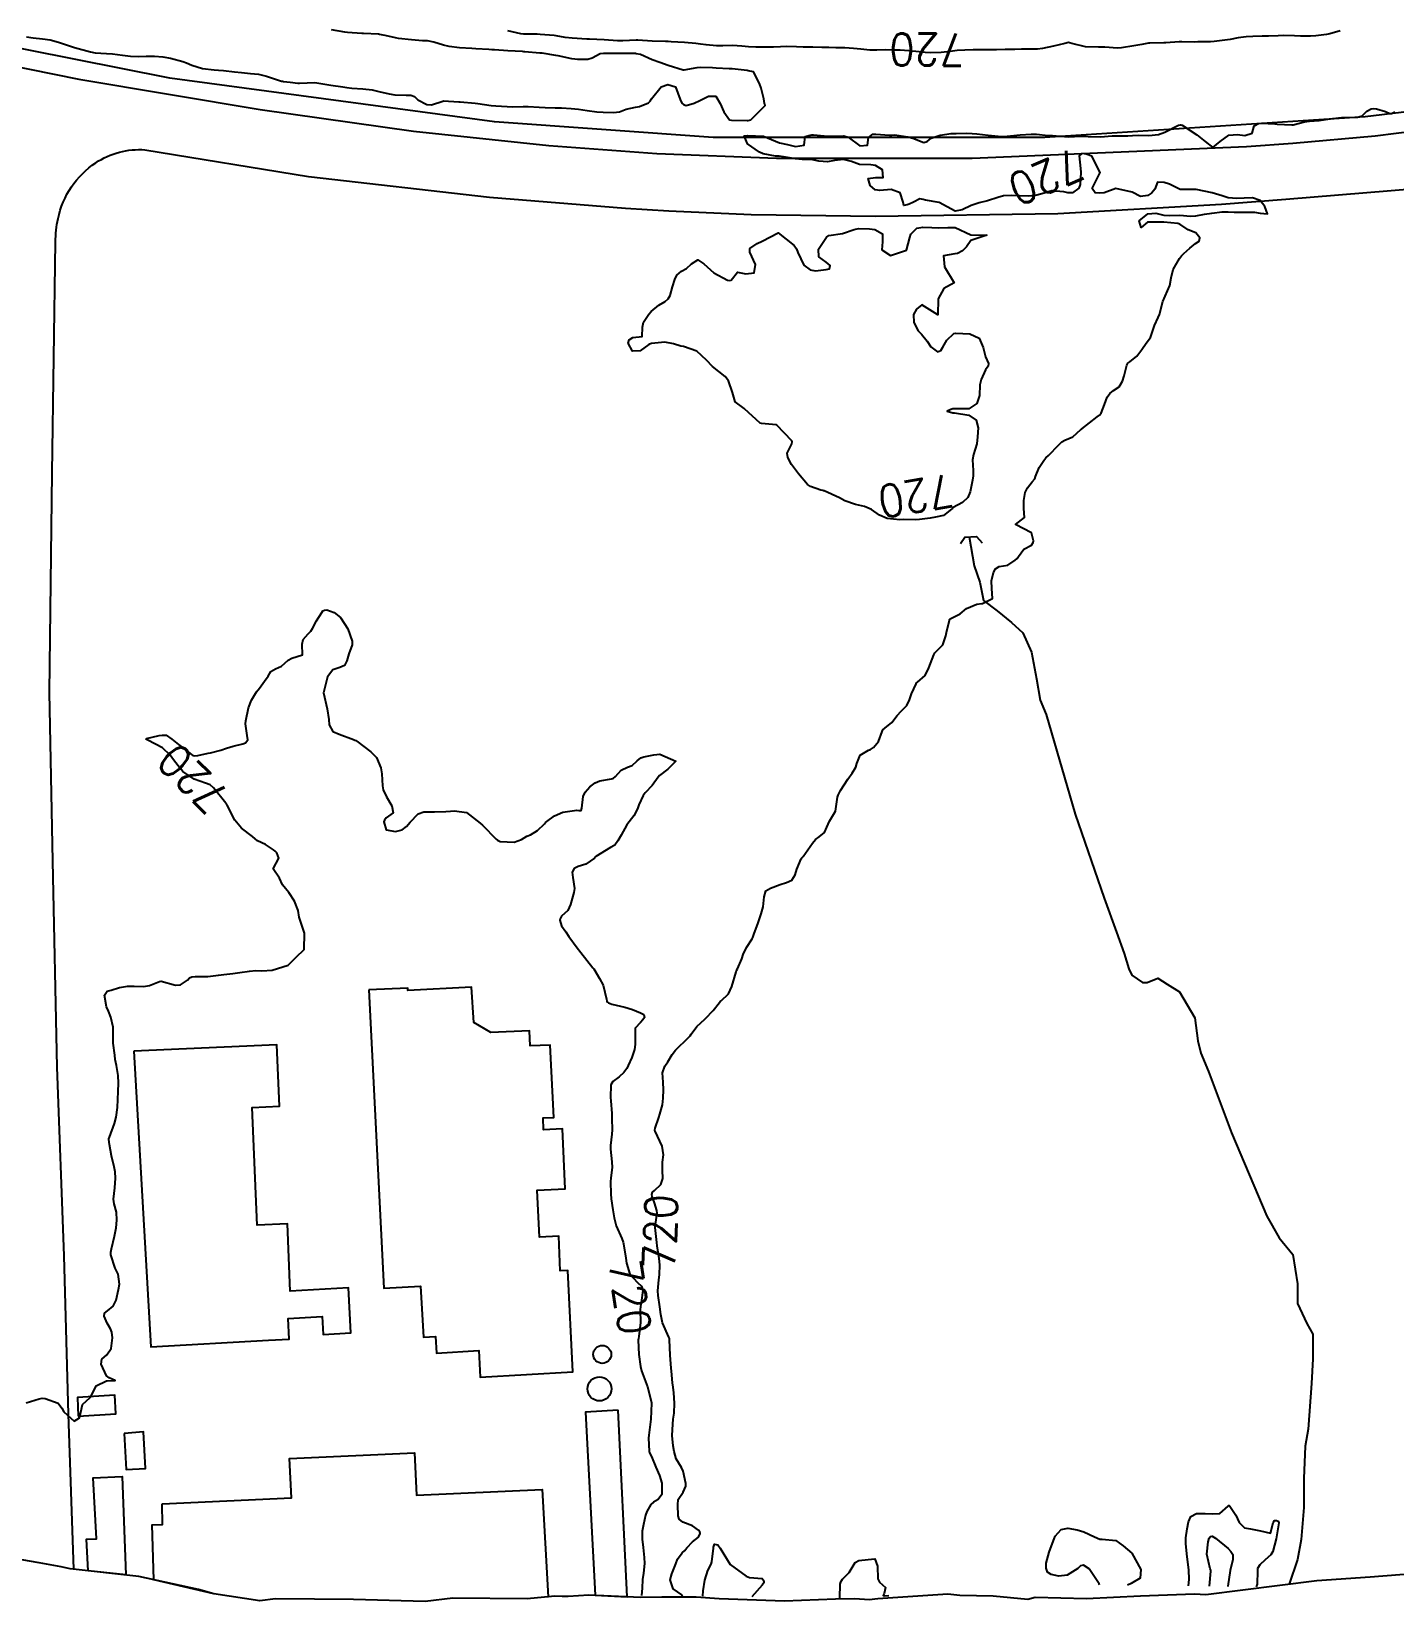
# Model space of a CAD drawing. Header units: metres. Extents: x 307586 to 320046, y 7427249 to 7434250.
# Drawn here: x 312080.5 to 312250.4, y 7431685.6 to 7431881.3 of the extents above; entities that cross this region are included whole.
import ezdxf
from ezdxf.enums import TextEntityAlignment as Align

# ---------------------------------------------------------------- set-up
doc = ezdxf.new("R2010")
doc.units = ezdxf.units.M
doc.header["$MEASUREMENT"] = 0
for name, color, linetype in [('Area', 45, 'Continuous'), ('Cotas', 45, 'Continuous'), ('Curvas de Nivel 1m', 11, 'Continuous'), ('Curvas de Nivel 5m', 15, 'Continuous'), ('Divisa', 42, 'FENCELINE2'), ('Edificações', 30, 'Continuous'), ('Hidrografia', 140, 'Continuous'), ('Pontes_Viadutos_Tubos', 190, 'Continuous'), ('Vias Primárias', 230, 'Continuous')]:
    doc.layers.add(name, color=color, linetype=linetype)
doc.styles.add('Style-STANDARD', font='STANDARD.shx')
doc.linetypes.add('FENCELINE2', pattern='A,0.25,-0.1,[132,ltypeshp.shx,S=0.1,R=0,X=-0.1,Y=0],-0.1,1', length=1.45)

msp = doc.modelspace()

# ---------------------------------------------------------------- linework, layer by layer
at = {"layer": 'Area'}
msp.add_polyline3d([(312255.33, 7431689.26, 720.44), (312247.4, 7431688.65, 720.44), (312240.73, 7431688.22, 720.74), (312226.92, 7431686.45, 722.34), (312226.19, 7431686.5, 722), (312225.47, 7431686.52, 721.34), (312218.74, 7431686.31, 721.47), (312212.03, 7431685.94, 720.85), (312205.64, 7431686.12, 720.67), (312204.73, 7431685.87, 720.68), (312200.4, 7431686.3, 720.56), (312196.25, 7431686.37, 720.61), (312194.73, 7431686.52, 720.66), (312186.01, 7431685.95, 721.03), (312184.95, 7431685.84, 721.01), (312183.14, 7431685.95, 721.17), (312180.76, 7431685.92, 720.2), (312174.38, 7431685.66, 720.6), (312166.24, 7431685.95, 721.09), (312163.38, 7431686.17, 720.66), (312159.12, 7431686.17, 719.76), (312156.5, 7431686.13, 720.28), (312149.99, 7431686.43, 720.3), (312147.41, 7431686.26, 720.34), (312146.68, 7431686.26, 720.28), (312145.77, 7431686.29, 720.49), (312142.33, 7431685.95, 735.99), (312133.07, 7431686.03, 738.24), (312129.62, 7431685.61, 738.1), (312120.68, 7431685.88, 738.39), (312110.94, 7431685.96, 738.64), (312109.01, 7431685.7, 738.52), (312103.27, 7431686.6, 736.93), (312101.34, 7431687.13, 736.34), (312093.9, 7431688.76, 720.54), (312085.38, 7431689.71, 720.37), (312084.22, 7431689.96, 720.51), (312081.5, 7431690.43, 720.46), (312077.41, 7431691.13, 720.35)], dxfattribs=at)
at = {"layer": 'Curvas de Nivel 1m', "flags": 128}
for points, elevation in [([(312079.91, 7431880.6), (312080.73, 7431880.49), (312081.9, 7431880.37), (312082.85, 7431880.24), (312083.9, 7431879.94), (312085.89, 7431879.25), (312087.89, 7431878.73), (312088.48, 7431878.62), (312089.88, 7431878.51), (312090.62, 7431878.46), (312091.88, 7431878.3), (312092.87, 7431878.17), (312093.88, 7431878.13), (312094.84, 7431878.18), (312095.88, 7431878.2), (312096.89, 7431878.1), (312097.88, 7431877.93), (312099.41, 7431877.54), (312099.87, 7431877.36), (312100.51, 7431877.07), (312101.86, 7431876.64), (312103.3, 7431876.48), (312103.86, 7431876.46), (312104.48, 7431876.4), (312105.86, 7431876.24), (312106.71, 7431876.15), (312107.85, 7431876.04), (312108.83, 7431875.95), (312109.85, 7431875.69), (312111.69, 7431875.09), (312111.84, 7431875.06), (312111.96, 7431875.05), (312112.79, 7431874.93), (312113.75, 7431874.82), (312113.84, 7431874.81), (312113.94, 7431874.81), (312115.84, 7431874.89), (312117.84, 7431874.59), (312119.34, 7431874.35), (312119.84, 7431874.28), (312120.46, 7431874.21), (312121.84, 7431874.11), (312123.01, 7431873.98), (312123.83, 7431873.8), (312125.12, 7431873.48), (312125.83, 7431873.39), (312127.24, 7431873.34), (312127.83, 7431873.35), (312128.26, 7431873.17), (312128.69, 7431872.74), (312129.81, 7431872.15), (312130.41, 7431872.12), (312131.82, 7431872.6), (312131.9, 7431872.62), (312133.82, 7431872.52), (312133.98, 7431872.51), (312135.82, 7431872.35), (312136.16, 7431872.31), (312137.81, 7431872.06), (312138.42, 7431872.02), (312139.81, 7431871.93), (312140.53, 7431871.88), (312141.81, 7431871.91), (312142.46, 7431871.92), (312143.81, 7431871.84), (312144.57, 7431871.78), (312145.81, 7431871.76), (312146.58, 7431871.76), (312147.81, 7431871.68), (312148.72, 7431871.59), (312149.81, 7431871.43), (312151, 7431871.27), (312151.8, 7431871.21), (312153.09, 7431871.15), (312153.81, 7431871.26), (312154.65, 7431871.58), (312155.81, 7431871.83), (312156.3, 7431871.92), (312157.42, 7431872.39), (312157.64, 7431872.58), (312157.83, 7431872.87), (312159.02, 7431874.37), (312159.85, 7431874.68), (312160.82, 7431874.35), (312161.4, 7431872.77), (312161.59, 7431872.34), (312161.82, 7431872.16), (312162.12, 7431872.04), (312163.12, 7431872.32), (312163.83, 7431872.67), (312164.92, 7431873.21), (312165.83, 7431873.2), (312166.37, 7431872.28), (312166.84, 7431871.24), (312167.55, 7431870.27), (312167.79, 7431870.23), (312169.73, 7431870.18), (312169.79, 7431870.18), (312169.84, 7431870.19), (312170.19, 7431870.24), (312170.97, 7431871.06), (312171.82, 7431871.86), (312171.99, 7431872.05), (312171.95, 7431872.22), (312171.91, 7431872.31), (312171.83, 7431872.86), (312171.48, 7431874.22), (312171.28, 7431874.79), (312170.52, 7431876.23), (312169.86, 7431876.37), (312169.72, 7431876.39), (312167.87, 7431876.62), (312167.51, 7431876.63), (312165.87, 7431876.7), (312165.43, 7431876.73), (312163.87, 7431876.76), (312163.45, 7431876.74), (312161.86, 7431876.44), (312161.75, 7431876.45), (312159.87, 7431877.03), (312158.85, 7431877.4), (312157.88, 7431877.74), (312156.43, 7431878.4), (312155.89, 7431878.5), (312155.8, 7431878.51), (312153.89, 7431878.54), (312151.97, 7431878.54), (312151.89, 7431878.54), (312151.81, 7431878.54), (312151.4, 7431878.46), (312150.41, 7431877.95), (312149.88, 7431877.79), (312148.62, 7431877.76), (312147.88, 7431877.87), (312146.18, 7431878.24), (312145.89, 7431878.29), (312144.17, 7431878.55), (312143.89, 7431878.58), (312142.04, 7431878.72), (312141.89, 7431878.74), (312141.72, 7431878.76), (312139.9, 7431878.85), (312138.25, 7431878.98), (312137.9, 7431878.99), (312137.53, 7431879), (312135.9, 7431879.1), (312135.42, 7431879.13), (312133.9, 7431879.23), (312132.59, 7431879.38), (312131.9, 7431879.54), (312130.69, 7431879.93), (312129.91, 7431880.08), (312129.29, 7431880.11), (312127.91, 7431880.24), (312126.27, 7431880.4), (312125.91, 7431880.46), (312124.63, 7431880.78), (312123.91, 7431880.91), (312123.79, 7431880.92), (312121.92, 7431881.01), (312121.72, 7431881.02), (312119.92, 7431881.15), (312119.58, 7431881.19), (312117.92, 7431881.49)], 719), ([(312224.76, 7431687.56), (312224.82, 7431688.36), (312224.77, 7431689.56), (312224.67, 7431690.53), (312224.53, 7431691.56), (312224.4, 7431692.84), (312224.41, 7431693.56), (312224.56, 7431694.7), (312224.76, 7431695.56), (312225.04, 7431696.23), (312225.72, 7431696.58), (312226.8, 7431696.61), (312227.72, 7431696.54), (312228.66, 7431696.57), (312229.67, 7431697.5), (312229.7, 7431697.54), (312229.73, 7431697.57), (312229.81, 7431697.58), (312229.9, 7431697.5), (312230.64, 7431696.4), (312231.05, 7431695.48), (312231.7, 7431694.81), (312232.48, 7431694.68), (312233.7, 7431694.41), (312234.97, 7431694.16), (312235.28, 7431695.43), (312235.44, 7431695.71), (312235.72, 7431695.73), (312235.92, 7431695.63), (312235.99, 7431695.43), (312235.97, 7431695.16), (312235.68, 7431693.43), (312235.25, 7431691.85), (312235, 7431691.44), (312234.29, 7431690.8), (312233.64, 7431690.19), (312233.36, 7431689.73), (312233.32, 7431689.45), (312233.29, 7431687.78), (312233.19, 7431687.45)], 721), ([(312213.66, 7431687.69), (312213.61, 7431687.84), (312212.37, 7431689.7), (312211.64, 7431690.17), (312211.29, 7431690.06), (312210.93, 7431689.72), (312209.62, 7431688.9), (312208.58, 7431688.79), (312207.63, 7431689), (312207.16, 7431689.3), (312206.99, 7431689.77), (312207.01, 7431690.4), (312207.39, 7431691.76), (312207.67, 7431692.57), (312207.99, 7431693.44), (312208.14, 7431693.76), (312208.86, 7431694.58), (312209.7, 7431694.77), (312210.86, 7431694.56), (312211.69, 7431694.31), (312213.02, 7431693.7), (312213.68, 7431693.4), (312213.98, 7431693.39), (312215.68, 7431693.21), (312216.59, 7431692.58), (312217.66, 7431691.64), (312218.81, 7431689.63), (312218.72, 7431688.53), (312217.61, 7431687.85), (312217.15, 7431687.65)], 721), ([(312164.2, 7431686.28), (312164.26, 7431686.94), (312164.47, 7431688.28), (312164.85, 7431689.5), (312165.23, 7431690.27), (312165.33, 7431690.57), (312165.53, 7431692.27), (312165.54, 7431692.39), (312165.67, 7431692.75), (312166.08, 7431692.68), (312166.37, 7431692.26), (312167.63, 7431690.24), (312169.62, 7431688.77), (312170.04, 7431688.63), (312171.62, 7431688.49), (312171.83, 7431688.19), (312171.83, 7431687.97), (312171.61, 7431687.65), (312170.32, 7431686.21)], 721), ([(312227.37, 7431687.52), (312227.53, 7431689.42), (312227.51, 7431689.52), (312227.45, 7431689.71), (312227.04, 7431691.53), (312227.19, 7431693.04), (312227.31, 7431693.53), (312227.47, 7431693.74), (312227.69, 7431693.75), (312228.1, 7431693.52), (312229.67, 7431692.21), (312230.03, 7431691.86), (312230.25, 7431691.49), (312230.27, 7431690.87), (312229.95, 7431689.5), (312229.66, 7431687.54), (312229.64, 7431687.5)], 722), ([(312181.27, 7431686.07), (312181.32, 7431687.79), (312181.4, 7431688.07), (312181.62, 7431688.4), (312182.44, 7431689.25), (312182.95, 7431690.06), (312183.21, 7431690.48), (312183.64, 7431690.75), (312184.83, 7431690.86), (312185.65, 7431690.95), (312185.96, 7431690.03), (312186.03, 7431688.43), (312186.24, 7431688.02), (312186.98, 7431687.38), (312186.81, 7431686.62), (312186.68, 7431686.38), (312186.85, 7431686.33), (312187.39, 7431686.37)], 721)]:
    msp.add_lwpolyline(points, dxfattribs=dict(at, elevation=elevation))
at = {"layer": 'Curvas de Nivel 5m', "elevation": 720, "flags": 128}
for points in [[(312243.63, 7431881.36), (312242.35, 7431880.96), (312241.94, 7431880.89), (312240.59, 7431880.74), (312239.93, 7431880.68), (312238.68, 7431880.67), (312237.93, 7431880.71), (312236.62, 7431880.75), (312235.93, 7431880.74), (312234.72, 7431880.68), (312233.93, 7431880.67), (312232.76, 7431880.66), (312231.93, 7431880.61), (312230.95, 7431880.49), (312229.92, 7431880.28), (312229.28, 7431880.17), (312227.92, 7431880.01), (312227.48, 7431879.99), (312225.92, 7431879.96), (312225.54, 7431879.95), (312223.92, 7431879.97), (312223.56, 7431879.97), (312221.92, 7431879.87), (312221.67, 7431879.86), (312219.92, 7431879.83), (312219.74, 7431879.81), (312218.93, 7431879.65), (312217.91, 7431879.47), (312216.37, 7431879.23), (312215.91, 7431879.2), (312214.31, 7431879.3), (312213.91, 7431879.33), (312213.52, 7431879.33), (312211.91, 7431879.34), (312210.22, 7431879.76), (312209.91, 7431879.87), (312209.8, 7431879.88), (312209.32, 7431879.77), (312207.91, 7431879.43), (312206.56, 7431879.15), (312205.91, 7431879.08), (312204.68, 7431879.05), (312203.91, 7431879.05), (312203.11, 7431879.04), (312201.9, 7431879), (312200.79, 7431878.99), (312199.9, 7431878.99), (312199, 7431878.99), (312197.9, 7431878.98), (312196.88, 7431878.95), (312195.9, 7431878.89), (312195.05, 7431878.79), (312193.9, 7431878.63), (312192.54, 7431878.61), (312191.9, 7431878.65), (312191.17, 7431878.72), (312189.9, 7431878.87), (312188.81, 7431878.93), (312187.9, 7431878.94), (312186.97, 7431878.97), (312185.9, 7431878.94), (312185.01, 7431878.95), (312183.9, 7431879.06), (312182.97, 7431879.15), (312181.9, 7431879.21), (312180.77, 7431879.24), (312179.9, 7431879.26), (312179.05, 7431879.28), (312177.9, 7431879.3), (312176.73, 7431879.33), (312175.9, 7431879.37), (312174.7, 7431879.38), (312173.9, 7431879.35), (312173.03, 7431879.33), (312171.9, 7431879.33), (312170.81, 7431879.33), (312169.9, 7431879.35), (312169.07, 7431879.42), (312167.91, 7431879.51), (312166.7, 7431879.49), (312165.9, 7431879.48), (312164.62, 7431879.59), (312163.91, 7431879.69), (312163.35, 7431879.76), (312161.91, 7431879.91), (312160.28, 7431879.99), (312159.91, 7431880), (312159.55, 7431880.01), (312157.91, 7431880.05), (312156.12, 7431880.2), (312155.91, 7431880.2), (312154.24, 7431880.1), (312153.91, 7431880.09), (312153.57, 7431880.1), (312151.91, 7431880.22), (312150.07, 7431880.32), (312149.91, 7431880.32), (312149.75, 7431880.32), (312147.91, 7431880.42), (312147.06, 7431880.52), (312145.92, 7431880.74), (312145.67, 7431880.78), (312143.92, 7431880.91), (312143.55, 7431880.92), (312141.92, 7431880.93), (312141.51, 7431880.99), (312139.92, 7431881.36)], [(312161.66, 7431686.31), (312161.59, 7431686.44), (312160.5, 7431687.22), (312160.14, 7431688.33), (312160.35, 7431689.06), (312160.85, 7431690.32), (312161.05, 7431690.91), (312161.65, 7431691.67), (312161.96, 7431692), (312162.22, 7431692.3), (312162.92, 7431693.05), (312163.68, 7431693.63), (312163.86, 7431694.1), (312163.85, 7431694.29), (312163.69, 7431694.53), (312162.92, 7431695.07), (312161.7, 7431695.52), (312161.26, 7431695.87), (312161.14, 7431696.32), (312161.08, 7431697.68), (312161.14, 7431698.32), (312161.74, 7431699.23), (312162.08, 7431699.98), (312162.11, 7431700.31), (312161.78, 7431701.88), (312161.55, 7431702.31), (312160.87, 7431703.4), (312160.65, 7431704.33), (312160.52, 7431705.04), (312160.39, 7431706.33), (312160.46, 7431707.71), (312160.53, 7431708.33), (312160.63, 7431709.1), (312160.7, 7431710.33), (312160.59, 7431711.63), (312160.51, 7431712.33), (312160.45, 7431712.87), (312160.32, 7431714.33), (312160.28, 7431714.69), (312160.15, 7431716.34), (312160.06, 7431718.25), (312160.05, 7431718.34), (312160.04, 7431718.41), (312159.98, 7431718.58), (312159.2, 7431720.35), (312158.98, 7431721.38), (312158.86, 7431722.35), (312158.63, 7431723.76), (312158.6, 7431724.35), (312158.72, 7431725.69), (312158.79, 7431726.35), (312158.84, 7431727.59), (312158.77, 7431728.35), (312158.52, 7431729.95), (312158.47, 7431730.36), (312158.27, 7431732.23), (312158.27, 7431732.36), (312158.51, 7431734.01), (312158.48, 7431734.36), (312158.17, 7431735.31), (312157.91, 7431736.09), (312157.86, 7431736.36), (312157.93, 7431736.62), (312158.19, 7431736.85), (312158.96, 7431737.59), (312159.22, 7431738.35), (312159.18, 7431739.39), (312159.18, 7431740.35), (312159.3, 7431741.3), (312159.14, 7431742.35), (312158.28, 7431744.22), (312158.23, 7431744.3), (312158.22, 7431744.36), (312158.29, 7431744.6), (312158.73, 7431745.92), (312158.87, 7431746.35), (312159.17, 7431747.5), (312159.26, 7431748.35), (312159.31, 7431749.39), (312159.28, 7431750.35), (312159.2, 7431751.52), (312159.47, 7431752.35), (312159.86, 7431752.88), (312160.4, 7431753.77), (312160.81, 7431754.33), (312162.42, 7431755.89), (312162.63, 7431756.1), (312162.77, 7431756.31), (312163.45, 7431757.29), (312164.45, 7431758.21), (312164.5, 7431758.24), (312164.56, 7431758.29), (312165.49, 7431759.25), (312166.28, 7431760.27), (312166.36, 7431760.39), (312166.48, 7431760.48), (312167.4, 7431761.34), (312167.83, 7431762.25), (312168.37, 7431764.09), (312168.42, 7431764.24), (312168.53, 7431764.47), (312169.07, 7431765.7), (312169.24, 7431766.23), (312169.66, 7431767.12), (312170.36, 7431768.22), (312170.43, 7431768.37), (312170.58, 7431768.72), (312171.12, 7431770.21), (312171.5, 7431771.32), (312171.75, 7431772.2), (312171.87, 7431773.43), (312172.07, 7431774.2), (312172.65, 7431774.51), (312173.85, 7431774.97), (312174.65, 7431775.23), (312175.29, 7431775.53), (312175.7, 7431776.16), (312175.94, 7431776.89), (312176.48, 7431778.15), (312176.56, 7431778.29), (312176.7, 7431778.48), (312177.88, 7431780.13), (312178.26, 7431780.58), (312178.72, 7431780.89), (312179.39, 7431781.46), (312179.67, 7431782.11), (312179.99, 7431782.86), (312180.76, 7431784.1), (312181.01, 7431785.87), (312181.07, 7431786.1), (312181.38, 7431786.67), (312182.28, 7431788.08), (312182.82, 7431788.85), (312183.3, 7431789.6), (312183.42, 7431790.06), (312183.82, 7431791.09), (312184.86, 7431791.72), (312185.1, 7431791.8), (312185.47, 7431792.04), (312186.1, 7431792.81), (312186.55, 7431794.03), (312186.66, 7431794.26), (312186.89, 7431794.47), (312187.78, 7431795.14), (312188.42, 7431796.01), (312188.92, 7431796.56), (312189.63, 7431797.29), (312189.95, 7431797.99), (312190.22, 7431798.71), (312190.8, 7431799.98), (312190.85, 7431800.08), (312190.96, 7431800.18), (312191.91, 7431801.03), (312192.37, 7431801.96), (312193, 7431803.6), (312193.13, 7431803.82), (312193.26, 7431803.95), (312194.11, 7431804.84), (312194.49, 7431805.94), (312194.58, 7431806.39), (312194.95, 7431807.93), (312194.97, 7431808.01), (312195.05, 7431808.08), (312196.27, 7431808.7), (312197.07, 7431809.35), (312198.34, 7431809.89), (312198.99, 7431809.97), (312199.07, 7431809.98), (312200.32, 7431810.63), (312200.21, 7431811.87), (312200.17, 7431812.81), (312200.43, 7431813.87), (312200.67, 7431814.32), (312201.13, 7431814.58), (312202.23, 7431814.75), (312203.15, 7431815.37), (312203.37, 7431815.61), (312203.55, 7431815.83), (312204.22, 7431816.76), (312205.17, 7431817.24), (312205.4, 7431817.58), (312205.41, 7431817.81), (312205.18, 7431818.8), (312203.19, 7431819.83), (312204.32, 7431820.71), (312204.2, 7431821.82), (312204.23, 7431822.83), (312204.4, 7431823.82), (312204.66, 7431824.41), (312205.26, 7431825.13), (312205.57, 7431825.51), (312205.66, 7431825.81), (312206.13, 7431826.95), (312206.7, 7431827.8), (312206.97, 7431828.12), (312207.3, 7431828.42), (312208.58, 7431829.77), (312208.94, 7431830.14), (312209.32, 7431830.33), (312210.32, 7431830.76), (312211.34, 7431831.66), (312211.38, 7431831.7), (312211.43, 7431831.74), (312213.36, 7431833.25), (312213.63, 7431833.44), (312213.87, 7431833.7), (312214.29, 7431834.79), (312214.61, 7431835.7), (312214.92, 7431836.17), (312215.4, 7431836.53), (312216.11, 7431836.98), (312216.5, 7431837.68), (312216.73, 7431838.37), (312217.06, 7431839.67), (312217.19, 7431839.92), (312217.44, 7431840.11), (312218.32, 7431840.79), (312218.93, 7431841.65), (312219.47, 7431842.43), (312219.99, 7431843.12), (312220.17, 7431843.63), (312220.49, 7431844.64), (312220.98, 7431845.63), (312221.13, 7431846.01), (312221.53, 7431847.62), (312222.42, 7431849.61), (312222.6, 7431850.57), (312222.83, 7431851.6), (312223.6, 7431852.98), (312223.87, 7431853.32), (312224.17, 7431853.58), (312224.91, 7431854.28), (312225.62, 7431854.86), (312226.06, 7431855.13), (312226.14, 7431855.56), (312225.64, 7431856.16), (312224.68, 7431856.54), (312223.65, 7431857.24), (312223.39, 7431857.33), (312221.65, 7431857.51), (312219.77, 7431857.52), (312219.65, 7431857.5), (312218.82, 7431856.83), (312218.6, 7431857.66), (312219.66, 7431858.56), (312220.65, 7431858.64), (312221.66, 7431858.38), (312222.38, 7431858.33), (312223.66, 7431858.36), (312224.98, 7431858.26), (312225.66, 7431858.28), (312226.73, 7431858.49), (312227.66, 7431858.64), (312228.93, 7431858.8), (312229.67, 7431858.79), (312230.42, 7431858.76), (312231.67, 7431858.77), (312232.95, 7431858.76), (312233.66, 7431858.63), (312234.57, 7431858.55), (312234.25, 7431859.46), (312233.68, 7431860.19), (312232.73, 7431860.53), (312231.69, 7431860.48), (312230.75, 7431860.45), (312229.69, 7431860.55), (312228.94, 7431860.78), (312227.7, 7431861.15), (312225.7, 7431861.57), (312223.7, 7431861.59), (312222.36, 7431862.26), (312221.71, 7431862.45), (312220.86, 7431862.48), (312220.54, 7431861.63), (312220.18, 7431861.15), (312219.69, 7431860.83), (312218.76, 7431860.72), (312217.7, 7431861.24), (312215.7, 7431861.69), (312214.23, 7431861.17), (312213.69, 7431861.1), (312213.11, 7431861.14), (312212.75, 7431861.72), (312213.72, 7431863.71), (312212.68, 7431865.73), (312212, 7431865.98), (312211.76, 7431866.02), (312211.45, 7431866.05), (312211.12, 7431865.75), (312211.26, 7431864.21), (312211.33, 7431863.74), (312211.25, 7431862.2), (312211.07, 7431861.75), (312210.28, 7431861.17), (312209.69, 7431861.18), (312209.21, 7431861.28), (312207.7, 7431861.41), (312206.47, 7431861.02), (312205.69, 7431860.81), (312204.74, 7431860.76), (312203.69, 7431860.78), (312202.66, 7431860.82), (312201.69, 7431860.78), (312200.99, 7431860.56), (312199.68, 7431860.17), (312198.66, 7431859.9), (312197.67, 7431859.58), (312196.53, 7431859.05), (312195.66, 7431858.87), (312193.67, 7431859.95), (312191.95, 7431860.25), (312191.68, 7431860.33), (312191.25, 7431860.42), (312190.47, 7431859.99), (312189.93, 7431859.74), (312189.67, 7431859.66), (312189.26, 7431859.6), (312189.19, 7431860.01), (312188.82, 7431861.15), (312187.7, 7431861.58), (312186.27, 7431861.47), (312185.7, 7431861.55), (312185.08, 7431862.06), (312184.82, 7431862.95), (312185.71, 7431863.05), (312186.67, 7431863.09), (312186.61, 7431864.04), (312185.73, 7431864.58), (312185.16, 7431864.63), (312183.73, 7431864.68), (312182.72, 7431865.07), (312181.74, 7431865.31), (312180.64, 7431865.2), (312179.73, 7431865.04), (312178.68, 7431865.09), (312177.73, 7431865.33), (312176.57, 7431865.33), (312175.74, 7431865.38), (312174.27, 7431865.66), (312173.74, 7431865.71), (312173.26, 7431865.72), (312171.74, 7431866), (312171.26, 7431866.22), (312169.76, 7431867.28), (312169.38, 7431868.25), (312169.77, 7431868.32), (312171.77, 7431868.22), (312173.76, 7431867.41), (312174.76, 7431867.18), (312175.75, 7431866.92), (312176.82, 7431867.1), (312176.95, 7431868.16), (312177.57, 7431868.36), (312177.78, 7431868.38), (312178.01, 7431868.38), (312179.77, 7431868.22), (312181.63, 7431868.24), (312181.77, 7431868.25), (312181.92, 7431868.24), (312182.32, 7431868.09), (312183.76, 7431867.03), (312184.73, 7431867.09), (312184.86, 7431868.06), (312185.38, 7431868.46), (312185.78, 7431868.49), (312187.46, 7431868.35), (312187.78, 7431868.36), (312188.13, 7431868.38), (312189.77, 7431868.14), (312190.38, 7431867.99), (312191.77, 7431867.45), (312192.19, 7431867.55), (312192.65, 7431867.97), (312193.78, 7431868.35), (312195.17, 7431868.54), (312195.78, 7431868.57), (312197.09, 7431868.61), (312197.78, 7431868.57), (312198.38, 7431868.5), (312199.78, 7431868.35), (312201.45, 7431868.19), (312201.78, 7431868.18), (312202.14, 7431868.22), (312203.78, 7431868.38), (312205.14, 7431868.45), (312205.78, 7431868.45), (312207.25, 7431868.32), (312207.78, 7431868.29), (312208.24, 7431868.25), (312209.78, 7431868.14), (312211.29, 7431868.23), (312211.78, 7431868.24), (312212.24, 7431868.2), (312213.78, 7431868.14), (312215.23, 7431868.25), (312215.78, 7431868.27), (312217.18, 7431868.28), (312217.78, 7431868.32), (312218.46, 7431868.34), (312219.78, 7431868.32), (312220.99, 7431868.42), (312221.78, 7431868.7), (312223.48, 7431869.59), (312223.73, 7431869.65), (312223.79, 7431869.65), (312223.97, 7431869.59), (312225.78, 7431868.39), (312226.8, 7431867.56), (312227.77, 7431866.8), (312228.69, 7431867.54), (312229.78, 7431868.33), (312230.85, 7431868.44), (312231.78, 7431868.32), (312232.66, 7431868.61), (312232.92, 7431869.49), (312233.47, 7431869.81), (312233.8, 7431869.85), (312235.51, 7431869.74), (312235.8, 7431869.72), (312237.61, 7431869.62), (312237.8, 7431869.64), (312239.19, 7431870.02), (312239.8, 7431870.09), (312241.03, 7431870.16), (312241.81, 7431870.29), (312242.74, 7431870.44), (312243.81, 7431870.53), (312244.61, 7431870.55), (312245.81, 7431870.58), (312246.38, 7431870.76), (312246.95, 7431871.32), (312247.51, 7431871.63), (312247.83, 7431871.66), (312248.15, 7431871.63), (312249.29, 7431871.29), (312249.82, 7431871.06), (312250.06, 7431871.04), (312250.46, 7431871.27)], [(312079.86, 7431710.37), (312081.49, 7431710.9), (312081.87, 7431710.95), (312082.23, 7431710.91), (312083.86, 7431710.32), (312084.31, 7431709.7), (312084.56, 7431709.24), (312085.84, 7431708.11), (312086.52, 7431708.53), (312086.67, 7431709.21), (312086.91, 7431710.16), (312087.87, 7431711.03), (312087.95, 7431711.12), (312087.98, 7431711.2), (312088.59, 7431712.49), (312089.9, 7431713.11), (312089.96, 7431713.12), (312090.95, 7431713.16), (312090.22, 7431713.48), (312089.91, 7431713.73), (312089.21, 7431715.19), (312089.29, 7431715.82), (312089.93, 7431716.38), (312090.49, 7431717.17), (312090.63, 7431718.5), (312090.55, 7431719.17), (312090.4, 7431719.59), (312089.98, 7431720.29), (312089.61, 7431721.18), (312089.64, 7431721.54), (312090, 7431721.84), (312090.74, 7431722.44), (312091.09, 7431723.16), (312091.4, 7431724.52), (312091.51, 7431725.16), (312091.33, 7431726.43), (312090.97, 7431727.17), (312090.44, 7431728.82), (312090.43, 7431729.17), (312090.5, 7431729.57), (312090.9, 7431731.17), (312091.11, 7431732.19), (312091.19, 7431733.16), (312091.13, 7431734.14), (312090.85, 7431735.17), (312090.77, 7431735.77), (312090.93, 7431737.17), (312091.01, 7431738.36), (312090.95, 7431739.17), (312090.84, 7431739.79), (312090.52, 7431741.18), (312090.25, 7431742.58), (312090.18, 7431743.18), (312090.19, 7431743.26), (312090.27, 7431743.47), (312090.87, 7431745.17), (312091.09, 7431745.97), (312091.25, 7431747.17), (312091.29, 7431748.2), (312091.34, 7431749.16), (312091.38, 7431750.2), (312091.33, 7431751.17), (312091.12, 7431752.43), (312090.98, 7431753.17), (312090.91, 7431753.69), (312090.71, 7431755.18), (312090.71, 7431755.48), (312090.71, 7431757.18), (312090.44, 7431758.43), (312090.14, 7431759.18), (312089.9, 7431759.74), (312089.63, 7431761.19), (312089.99, 7431761.67), (312090.48, 7431761.82), (312091.53, 7431762.13), (312092.49, 7431762.3), (312093.34, 7431762.3), (312094.49, 7431762.26), (312095.24, 7431762.37), (312096.5, 7431762.9), (312096.69, 7431762.91), (312098.49, 7431762.44), (312099.11, 7431762.46), (312099.97, 7431763.07), (312100.24, 7431763.33), (312100.51, 7431763.45), (312100.96, 7431763.5), (312102.51, 7431763.5), (312103.86, 7431763.67), (312104.51, 7431763.74), (312105.65, 7431763.86), (312106.51, 7431763.99), (312107.73, 7431764.19), (312108.52, 7431764.24), (312109.25, 7431764.22), (312110.52, 7431764.31), (312112.52, 7431764.91), (312113.53, 7431765.9), (312114.54, 7431766.89), (312114.57, 7431768.89), (312113.9, 7431770.9), (312113.76, 7431771.75), (312113.31, 7431772.9), (312112.63, 7431773.98), (312112.18, 7431774.46), (312111.83, 7431774.92), (312111.46, 7431775.74), (312110.66, 7431776.94), (312111.36, 7431778.25), (312111.1, 7431778.93), (312110.9, 7431779.14), (312110.7, 7431779.28), (312109.7, 7431779.95), (312108.71, 7431780.4), (312108.4, 7431780.66), (312108.07, 7431780.97), (312106.73, 7431782.01), (312105.9, 7431783), (312104.91, 7431784.86), (312104.83, 7431785.01), (312104.76, 7431785.1), (312103.21, 7431787.03), (312102.79, 7431787.39), (312102.22, 7431787.61), (312100.8, 7431788.09), (312099.42, 7431789.07), (312098.82, 7431789.74), (312098.26, 7431790.52), (312097.82, 7431791.1), (312096.85, 7431792.01), (312095.02, 7431792.97), (312094.86, 7431793.06), (312094.83, 7431793.13), (312094.86, 7431793.17), (312096.45, 7431793.53), (312096.87, 7431793.59), (312097.33, 7431793.56), (312098.05, 7431793.09), (312098.85, 7431792.41), (312100.66, 7431791.06), (312100.83, 7431790.99), (312101.28, 7431791.05), (312102.55, 7431791.33), (312102.84, 7431791.38), (312104.14, 7431791.72), (312104.85, 7431791.94), (312105.66, 7431792.19), (312106.86, 7431792.51), (312107.2, 7431792.64), (312107.49, 7431792.98), (312107.4, 7431793.52), (312107.23, 7431794.98), (312107.26, 7431795.36), (312107.58, 7431796.98), (312107.94, 7431797.96), (312108.58, 7431798.97), (312108.94, 7431799.44), (312109.59, 7431800.31), (312110.02, 7431800.95), (312110.39, 7431801.51), (312110.97, 7431801.83), (312111.72, 7431802.18), (312112.51, 7431802.92), (312112.99, 7431803.16), (312114.31, 7431803.58), (312114.29, 7431804.9), (312114.38, 7431805.52), (312115.02, 7431806.21), (312115.36, 7431806.55), (312115.57, 7431806.88), (312116.08, 7431807.84), (312116.72, 7431808.87), (312116.87, 7431809.06), (312117.06, 7431809.16), (312117.37, 7431809.18), (312118.26, 7431808.85), (312119.04, 7431808.23), (312119.97, 7431806.83), (312120.52, 7431805.31), (312120.5, 7431804.83), (312120.11, 7431803.71), (312119.84, 7431802.83), (312119.56, 7431802.25), (312118.97, 7431802.01), (312118.08, 7431801.74), (312117.43, 7431800.86), (312116.93, 7431798.87), (312117.39, 7431796.86), (312117.58, 7431795.55), (312117.66, 7431794.86), (312118.08, 7431794.05), (312118.87, 7431793.7), (312120.66, 7431793.02), (312120.86, 7431792.95), (312120.96, 7431792.91), (312121.07, 7431792.82), (312122.84, 7431791.51), (312123.56, 7431790.78), (312124.1, 7431789.5), (312124.22, 7431788.78), (312124.29, 7431787.27), (312124.36, 7431786.77), (312124.77, 7431785.91), (312125.46, 7431784.76), (312125.61, 7431783.91), (312124.75, 7431783.26), (312124.52, 7431783), (312124.46, 7431782.77), (312124.73, 7431781.78), (312125.89, 7431781.59), (312126.73, 7431781.8), (312127.29, 7431782.18), (312127.74, 7431782.74), (312128.75, 7431783.77), (312129.43, 7431784.04), (312130.76, 7431784.04), (312132.16, 7431784.08), (312132.76, 7431784.12), (312133.26, 7431784.17), (312134.76, 7431783.96), (312136.47, 7431782.63), (312136.74, 7431782.36), (312138.45, 7431780.6), (312138.6, 7431780.49), (312138.71, 7431780.44), (312138.96, 7431780.34), (312140.71, 7431780.23), (312141.62, 7431780.57), (312142.29, 7431780.99), (312142.72, 7431781.18), (312143.59, 7431781.68), (312144.46, 7431782.53), (312144.59, 7431782.68), (312144.75, 7431782.81), (312145.74, 7431783.53), (312146.76, 7431783.98), (312148.51, 7431784.23), (312148.76, 7431784.21), (312149.03, 7431784.2), (312149.13, 7431784.48), (312149.3, 7431785.95), (312149.53, 7431786.47), (312150.13, 7431787.13), (312150.8, 7431787.62), (312151.39, 7431787.87), (312152.81, 7431788.15), (312153.04, 7431788.19), (312153.32, 7431788.42), (312154.04, 7431789.2), (312154.82, 7431789.6), (312155.42, 7431789.81), (312156.04, 7431790.4), (312156.48, 7431790.76), (312156.84, 7431790.86), (312158.11, 7431791.11), (312158.85, 7431791.22), (312160.83, 7431790.34), (312159.83, 7431789.35), (312158.81, 7431788.55), (312158.65, 7431788.36), (312157.88, 7431787.29), (312157.03, 7431786.39), (312156.78, 7431786.05), (312156.25, 7431784.91), (312156.05, 7431784.4), (312155.63, 7431783.53), (312154.74, 7431782.41), (312154.02, 7431781.12), (312153.63, 7431780.42), (312153.25, 7431779.88), (312152.7, 7431779.6), (312150.89, 7431778.46), (312150.79, 7431778.36), (312150.69, 7431778.25), (312149.63, 7431777.51), (312148.67, 7431777.22), (312148.18, 7431776.97), (312147.92, 7431776.49), (312148.02, 7431775.86), (312148.2, 7431774.49), (312148.12, 7431773.97), (312147.73, 7431772.49), (312147.39, 7431771.72), (312146.6, 7431771.03), (312146.41, 7431770.7), (312146.39, 7431770.51), (312146.59, 7431769.84), (312147.14, 7431769.06), (312147.53, 7431768.5), (312148.55, 7431767.07), (312149.01, 7431766.48), (312150.52, 7431764.58), (312150.58, 7431764.51), (312150.61, 7431764.46), (312151.33, 7431763.26), (312151.78, 7431762.44), (312152.22, 7431760.69), (312152.25, 7431760.43), (312152.33, 7431760.29), (312152.47, 7431760.22), (312152.86, 7431760.04), (312154.47, 7431759.69), (312155.45, 7431759.41), (312156.46, 7431758.97), (312156.84, 7431758.77), (312156.94, 7431758.38), (312156.74, 7431758.09), (312156.44, 7431757.79), (312155.76, 7431757.07), (312155.78, 7431756.4), (312155.77, 7431755.03), (312155.69, 7431754.4), (312155.36, 7431753.43), (312154.91, 7431752.4), (312154.74, 7431752.04), (312154.37, 7431751.53), (312153.77, 7431751.01), (312152.98, 7431750.42), (312152.76, 7431750.02), (312152.71, 7431748.43), (312152.74, 7431748.02), (312152.85, 7431746.42), (312152.89, 7431745.83), (312152.91, 7431744.42), (312152.86, 7431743.84), (312152.71, 7431742.43), (312152.7, 7431741.98), (312152.86, 7431740.42), (312152.93, 7431739.71), (312152.76, 7431738.42), (312152.69, 7431737.94), (312152.73, 7431736.42), (312152.8, 7431735.8), (312153, 7431734.42), (312153.15, 7431733.42), (312153.41, 7431732.42), (312154.12, 7431730.87), (312154.28, 7431730.41), (312154.31, 7431730.21), (312154.6, 7431728.4), (312154.71, 7431727.77), (312155.12, 7431726.4), (312156.05, 7431725.39), (312156.57, 7431724.91), (312156.75, 7431724.38), (312156.54, 7431722.9), (312156.43, 7431722.38), (312156.41, 7431721.99), (312156.44, 7431720.38), (312156.22, 7431718.63), (312156.18, 7431718.39), (312156.16, 7431718.2), (312156.22, 7431716.39), (312156.44, 7431714.89), (312156.55, 7431714.38), (312156.92, 7431713.38), (312157.32, 7431712.37), (312157.82, 7431710.41), (312157.83, 7431710.36), (312157.83, 7431710.32), (312157.73, 7431708.36), (312157.52, 7431706.67), (312157.47, 7431706.37), (312157.44, 7431705.99), (312157.51, 7431704.36), (312157.57, 7431704.13), (312157.8, 7431703.68), (312158.37, 7431702.35), (312158.79, 7431701.33), (312159.1, 7431700.35), (312159.12, 7431698.97), (312158.65, 7431698.35), (312158.06, 7431698.02), (312157.72, 7431697.71), (312157.22, 7431696.86), (312157.06, 7431696.37), (312156.82, 7431695.24), (312156.66, 7431694.37), (312156.66, 7431693.38), (312156.78, 7431692.37), (312156.9, 7431691.12), (312156.92, 7431690.37), (312156.82, 7431689.17), (312156.71, 7431688.37), (312156.66, 7431687.3), (312156.58, 7431686.37)]]:
    msp.add_lwpolyline(points, dxfattribs=at)
msp.add_lwpolyline([(312197.62, 7431855.91), (312199.62, 7431855.88), (312197.62, 7431855.24), (312197.07, 7431854.45), (312196.56, 7431853.92), (312195.93, 7431853.59), (312195.6, 7431853.54), (312194.22, 7431853.32), (312194.33, 7431851.94), (312195.55, 7431849.93), (312194.25, 7431849.24), (312193.53, 7431847.95), (312193.5, 7431845.95), (312191.52, 7431847.2), (312190.83, 7431846.67), (312190.47, 7431845.99), (312190.49, 7431844.99), (312191.03, 7431843.98), (312191.48, 7431843.53), (312192.17, 7431842.67), (312192.63, 7431841.96), (312193.45, 7431841.35), (312193.87, 7431841.53), (312194.14, 7431841.94), (312194.62, 7431842.79), (312195.48, 7431843.62), (312195.74, 7431843.66), (312197.48, 7431843.57), (312198.66, 7431843.07), (312199.14, 7431841.88), (312199.45, 7431840.71), (312199.83, 7431839.88), (312199.77, 7431839.54), (312199.43, 7431839.09), (312198.9, 7431837.89), (312198.75, 7431837.24), (312198.71, 7431835.89), (312198.38, 7431834.89), (312197.37, 7431834.26), (312197.05, 7431834.23), (312195.37, 7431834.24), (312195.12, 7431834.18), (312194.66, 7431833.94), (312195.36, 7431833.75), (312195.56, 7431833.73), (312197.36, 7431833.47), (312198.29, 7431832.83), (312198.54, 7431831.89), (312198.46, 7431830.76), (312198.34, 7431829.89), (312197.96, 7431828.56), (312197.82, 7431827.9), (312197.92, 7431826.54), (312197.89, 7431825.9), (312197.8, 7431825.36), (312197.54, 7431823.91), (312197.24, 7431823.18), (312196.58, 7431822.57), (312195.43, 7431821.93), (312195.31, 7431821.84), (312195.22, 7431821.73), (312194.19, 7431820.95), (312193.2, 7431820.74), (312192.54, 7431820.63), (312191.2, 7431820.45), (312190.75, 7431820.43), (312189.2, 7431820.45), (312188.78, 7431820.43), (312187.2, 7431820.59), (312186.24, 7431821), (312185.22, 7431821.68), (312184.38, 7431822.06), (312183.23, 7431822.34), (312181.91, 7431822.77), (312181.23, 7431823.14), (312179.35, 7431824.01), (312179.24, 7431824.03), (312179.17, 7431824.05), (312178.93, 7431824.12), (312177.65, 7431824.55), (312177.25, 7431824.82), (312176.13, 7431826.16), (312175.28, 7431827.32), (312174.8, 7431828.17), (312174.73, 7431828.74), (312175.31, 7431829.89), (312175.36, 7431830.12), (312175.36, 7431830.17), (312175.31, 7431830.24), (312173.43, 7431832.19), (312173.34, 7431832.25), (312171.53, 7431832.4), (312171.35, 7431832.47), (312169.42, 7431834.24), (312169.36, 7431834.27), (312168.25, 7431835.13), (312167.89, 7431836.26), (312167.41, 7431837.75), (312166.98, 7431838.27), (312165.42, 7431839.5), (312164.65, 7431840.3), (312163.45, 7431841.45), (312161.79, 7431842), (312161.46, 7431842.07), (312160.55, 7431842.35), (312159.46, 7431842.55), (312157.83, 7431842.38), (312157.55, 7431842.3), (312157.46, 7431842.25), (312156.38, 7431841.47), (312155.45, 7431841.45), (312154.91, 7431842.42), (312155.02, 7431842.86), (312155.47, 7431843.13), (312156.63, 7431843.24), (312156.69, 7431844.4), (312156.82, 7431845.06), (312157.5, 7431846.05), (312157.78, 7431846.39), (312158.72, 7431847.17), (312159.52, 7431847.62), (312159.91, 7431847.97), (312160.12, 7431848.35), (312160.45, 7431849.44), (312160.74, 7431850.35), (312160.99, 7431850.92), (312161.57, 7431851.4), (312162.16, 7431851.75), (312162.81, 7431852.32), (312163.59, 7431852.81), (312164.32, 7431852.3), (312165.57, 7431851.18), (312167.27, 7431850.27), (312167.55, 7431850.23), (312167.73, 7431850.27), (312168.55, 7431851.28), (312169.57, 7431851.05), (312170.59, 7431851.21), (312170.78, 7431852.23), (312170.08, 7431853.75), (312170.07, 7431854.24), (312171, 7431854.83), (312171.61, 7431855.15), (312173.62, 7431856.19), (312175.61, 7431854.59), (312175.9, 7431854.17), (312176.03, 7431853.73), (312176.78, 7431852.16), (312177.57, 7431851.56), (312178.26, 7431851.45), (312179.58, 7431851.6), (312180, 7431851.7), (312180.1, 7431852.11), (312179.59, 7431852.51), (312178.66, 7431853.2), (312178.62, 7431854.13), (312179.62, 7431855.65), (312179.9, 7431855.84), (312181.62, 7431856.1), (312183.09, 7431856.61), (312183.63, 7431856.7), (312185, 7431856.69), (312185.63, 7431856.57), (312186.61, 7431856.04), (312186.61, 7431855.04), (312186.52, 7431854.04), (312187.6, 7431853.36), (312189.6, 7431854), (312190.01, 7431855.6), (312190.15, 7431855.99), (312190.88, 7431856.74), (312191.64, 7431856.89), (312192.75, 7431856.85), (312193.64, 7431856.78), (312194.74, 7431856.83), (312195.64, 7431856.86), (312197.62, 7431855.91)], close=True, dxfattribs=at)
at = {"layer": 'Divisa'}
msp.add_lwpolyline([(312261.24, 7431872.37), (312246.75, 7431870.65), (312206.84, 7431868.05), (312165.51, 7431868.04), (312138.23, 7431870.02), (312097.8, 7431875.43), (312062.18, 7431882.5), (312044.9, 7431887.29), (312023.62, 7431893.05), (312007.94, 7431898.2), (311996.15, 7431902.64), (311968.87, 7431913.35), (311944.09, 7431924.28), (311924.53, 7431934.14), (311909.78, 7431942.49)], dxfattribs=at)
at = {"layer": 'Edificações'}
for points in [[(312122.57, 7431761.84), (312124.45, 7431724.67), (312129.01, 7431724.93), (312129.38, 7431718.55), (312130.88, 7431718.63), (312131, 7431716.59), (312136.28, 7431716.9), (312136.47, 7431713.58), (312147.99, 7431714.24), (312147.39, 7431726.86), (312146.45, 7431726.81), (312146.25, 7431731.14), (312143.84, 7431731.03), (312143.56, 7431736.89), (312147.07, 7431737.06), (312146.72, 7431744.52), (312144.37, 7431744.41), (312144.3, 7431745.88), (312145.62, 7431745.95), (312145.19, 7431754.97), (312142.69, 7431754.86), (312142.61, 7431756.74), (312137.79, 7431756.51), (312135.69, 7431757.79), (312135.38, 7431762.17), (312127.46, 7431761.76), (312127.45, 7431762.04)], [(312093.29, 7431754.2), (312095.41, 7431717.34), (312110.1, 7431718.19), (312112.67, 7431718.33), (312112.52, 7431720.9), (312116.77, 7431721.14), (312116.9, 7431718.89), (312120.35, 7431719.09), (312120.03, 7431724.7), (312112.79, 7431724.29), (312112.44, 7431732.7), (312108.66, 7431732.54), (312108.05, 7431747.2), (312111.43, 7431747.34), (312111.11, 7431754.99)], [(312086.35, 7431708.73), (312091.07, 7431709), (312090.94, 7431711.33), (312086.28, 7431711.06)], [(312153.65, 7431709.45), (312149.57, 7431709.23), (312150.81, 7431686.4), (312154.76, 7431686.21)], [(312092.11, 7431706.56), (312092.33, 7431702.06), (312094.74, 7431702.18), (312094.52, 7431706.77)], [(312096.83, 7431697.79), (312112.93, 7431698.54), (312112.7, 7431703.44), (312128.29, 7431704.16), (312128.54, 7431698.86), (312144.18, 7431699.58), (312144.94, 7431686.2), (312142.33, 7431685.95), (312133.07, 7431686.03), (312129.62, 7431685.61), (312120.68, 7431685.88), (312110.94, 7431685.96), (312109.01, 7431685.7), (312103.27, 7431686.6), (312095.8, 7431688.33), (312095.59, 7431695.17), (312096.86, 7431695.22)]]:
    msp.add_lwpolyline(points, close=True, dxfattribs=at)
at = {"layer": 'Edificações', "elevation": 720.41}
msp.add_lwpolyline([(312087.61, 7431689.46), (312087.41, 7431693.39), (312088.63, 7431693.45), (312088.24, 7431701.02), (312091.83, 7431701.21), (312092.3, 7431688.93)], close=True, dxfattribs=at)
at = {"layer": 'Edificações'}
for centre, radius in [((312151.67, 7431716.42), 1.12), ((312151.33, 7431712.12), 1.5)]:
    msp.add_circle(centre, radius, dxfattribs=at)
at = {"layer": 'Hidrografia'}
msp.add_lwpolyline([(312197.4, 7431818.28), (312198.01, 7431814.68), (312198.73, 7431812.65), (312199.21, 7431810.38), (312200.88, 7431809.06), (312202.67, 7431807.63), (312204.11, 7431806.32), (312205.18, 7431803.93), (312205.78, 7431800.59), (312206.26, 7431797.96), (312206.98, 7431796.17), (312210.6, 7431783.75), (312214.24, 7431773.25), (312215.77, 7431769.04), (312216.72, 7431766.37), (312217.3, 7431764.46), (312217.68, 7431763.69), (312219.02, 7431762.74), (312219.59, 7431762.74), (312220.93, 7431763.31), (312222.07, 7431762.55), (312223.6, 7431761.59), (312225.51, 7431758.34), (312225.9, 7431755.48), (312226.28, 7431753.95), (312227.24, 7431751.66), (312230.1, 7431744.01), (312234.51, 7431733.64), (312236.04, 7431730.96), (312237.76, 7431728.86), (312238.34, 7431725.23), (312238.34, 7431722.75), (312239.48, 7431720.26), (312240.25, 7431718.92), (312240.25, 7431715.87), (312240.06, 7431712.81), (312239.67, 7431707.08), (312239.29, 7431704.98), (312239.1, 7431700.96), (312239.1, 7431697.33), (312238.8, 7431693.36), (312238.32, 7431690.85), (312237.28, 7431687.78)], dxfattribs=at)
at = {"layer": 'Pontes_Viadutos_Tubos'}
msp.add_lwpolyline([(312196.32, 7431817.48), (312196.86, 7431818.25), (312198.32, 7431818.33), (312199.01, 7431817.56)], dxfattribs=at)
at = {"layer": 'Vias Primárias'}
for points in [[(311908.84, 7431940.29), (311924.54, 7431931.23), (311944.02, 7431921.74), (311961.59, 7431913.72), (311979.36, 7431906.15), (312003.43, 7431897.22), (312030.6, 7431888.72), (312044.9, 7431884.85), (312054.33, 7431882.38), (312070.84, 7431878.5), (312086.45, 7431875.32), (312109.04, 7431871.53), (312128.14, 7431868.85), (312145.03, 7431867.06), (312158.47, 7431866.06), (312173.38, 7431865.47), (312197.76, 7431865.46), (312231.97, 7431866.95), (312237.76, 7431867.35), (312248, 7431868.25), (312261.11, 7431869.94)], [(312048.51, 7431883.91), (312054.33, 7431882.38), (312070.84, 7431878.5), (312086.45, 7431875.32), (312109.04, 7431871.53), (312128.14, 7431868.85), (312145.03, 7431867.06), (312158.47, 7431866.06), (312173.38, 7431865.47), (312197.76, 7431865.46), (312231.97, 7431866.95), (312237.76, 7431867.35), (312248, 7431868.25), (312261.11, 7431869.94)]]:
    msp.add_lwpolyline(points, dxfattribs=at)
at = {"layer": 'Vias Primárias', "elevation": 720.38}
msp.add_lwpolyline([(312085.81, 7431689.66), (312085.15, 7431708.95), (312084.61, 7431728.71), (312083.75, 7431752.21), (312083.21, 7431777.86), (312082.78, 7431798.9), (312083.1, 7431826.26), (312083.53, 7431855.03, -0.047782), (312083.85, 7431857.95, -0.197178), (312088.57, 7431864.91, -0.165964), (312094.68, 7431866.52), (312115.08, 7431863.2), (312137.62, 7431860.62), (312154.59, 7431859.23), (312159.96, 7431858.91), (312170.25, 7431858.48), (312185.72, 7431858.26), (312208.45, 7431858.58), (312228.85, 7431859.76), (312236.87, 7431860.35), (312256.57, 7431861.98, -0.121716)], format="xyb", dxfattribs=at)
msp.add_lwpolyline([(312085.81, 7431689.66), (312085.15, 7431708.95), (312084.61, 7431728.71), (312083.75, 7431752.21), (312083.21, 7431777.86), (312082.78, 7431798.9), (312083.1, 7431826.26), (312083.53, 7431855.03, -0.047782), (312083.85, 7431857.95, -0.197178), (312088.57, 7431864.91, -0.165964), (312094.68, 7431866.52), (312115.08, 7431863.2), (312137.62, 7431860.62), (312154.59, 7431859.23), (312159.96, 7431858.91), (312170.25, 7431858.48), (312185.72, 7431858.26), (312208.45, 7431858.58), (312228.85, 7431859.76), (312236.87, 7431860.35), (312256.57, 7431861.98, -0.121716)], format="xyb", dxfattribs=at)

# ---------------------------------------------------------------- texts
at = {"layer": 'Cotas', "style": 'Style-STANDARD'}
for rotation, p in [(179.8425, (312192.16, 7431879.01, 720)), (203.5619, (312206.99, 7431863.14, 720)), (189.8891, (312190.77, 7431823.38, 720)), (135.6373, (312100.63, 7431788.17, 720)), (87.8792, (312158.9, 7431731.69, 720)), (278.5759, (312155.14, 7431723.56, 720))]:
    msp.add_text('720', height=4, rotation=rotation, dxfattribs=at).set_placement(p, align=Align.MIDDLE_CENTER)

doc.saveas('drawing.dxf')
